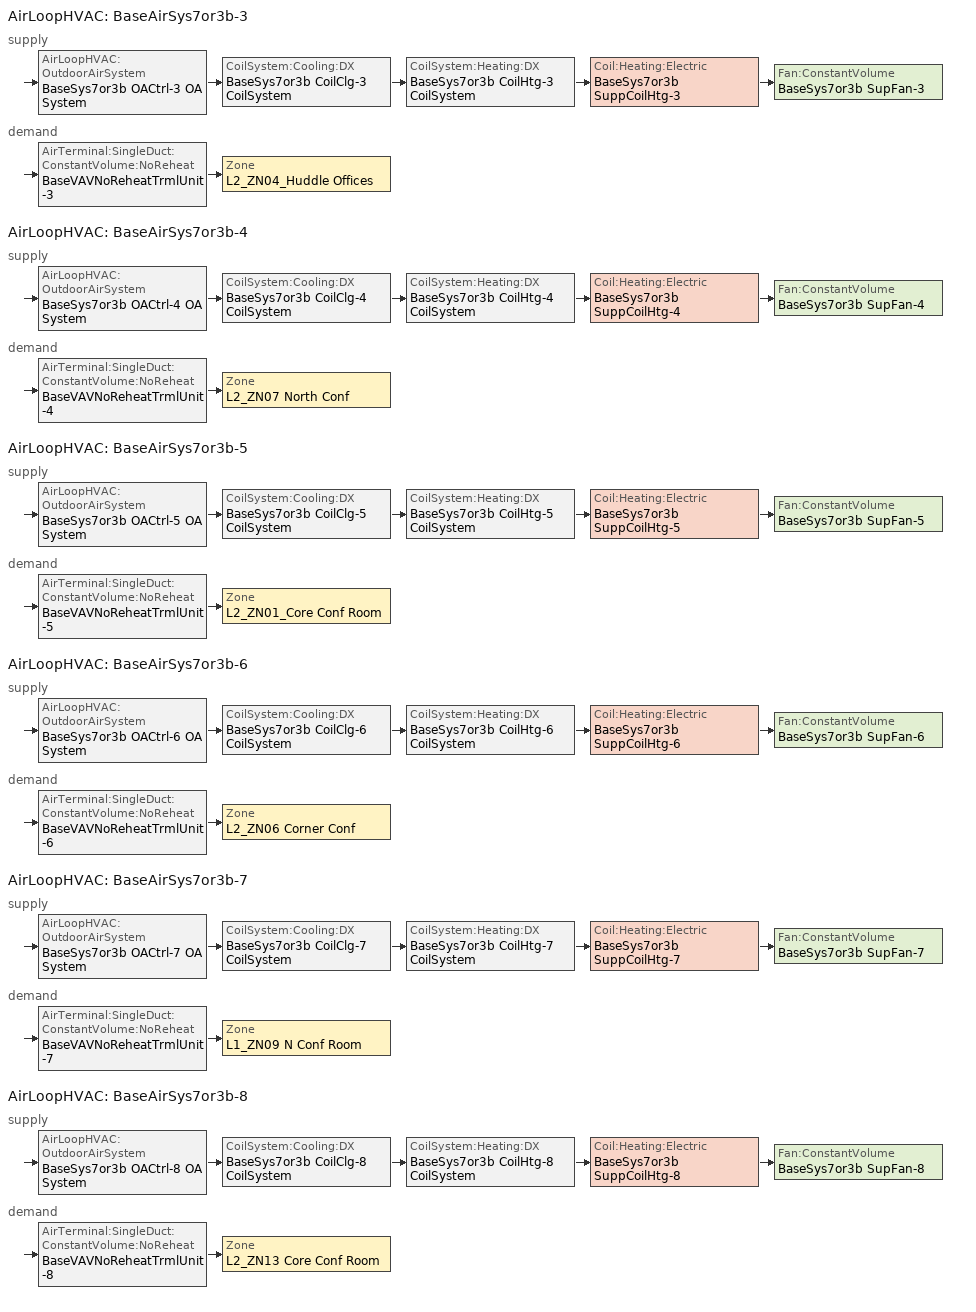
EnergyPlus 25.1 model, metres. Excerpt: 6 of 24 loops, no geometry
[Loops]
AirLoopHVAC 'BaseAirSys7or3b-3'
 supply: AirLoopHVAC:OutdoorAirSystem 'BaseSys7or3b OACtrl-3 OA System' > CoilSystem:Cooling:DX 'BaseSys7or3b CoilClg-3 CoilSystem' > CoilSystem:Heating:DX 'BaseSys7or3b CoilHtg-3 CoilSystem' > Coil:Heating:Electric 'BaseSys7or3b SuppCoilHtg-3' > Fan:ConstantVolume 'BaseSys7or3b SupFan-3'
 demand: AirTerminal:SingleDuct:ConstantVolume:NoReheat 'BaseVAVNoReheatTrmlUnit-3' > Zone 'L2_ZN04_Huddle Offices'
AirLoopHVAC 'BaseAirSys7or3b-4'
 supply: AirLoopHVAC:OutdoorAirSystem 'BaseSys7or3b OACtrl-4 OA System' > CoilSystem:Cooling:DX 'BaseSys7or3b CoilClg-4 CoilSystem' > CoilSystem:Heating:DX 'BaseSys7or3b CoilHtg-4 CoilSystem' > Coil:Heating:Electric 'BaseSys7or3b SuppCoilHtg-4' > Fan:ConstantVolume 'BaseSys7or3b SupFan-4'
 demand: AirTerminal:SingleDuct:ConstantVolume:NoReheat 'BaseVAVNoReheatTrmlUnit-4' > Zone 'L2_ZN07 North Conf'
AirLoopHVAC 'BaseAirSys7or3b-5'
 supply: AirLoopHVAC:OutdoorAirSystem 'BaseSys7or3b OACtrl-5 OA System' > CoilSystem:Cooling:DX 'BaseSys7or3b CoilClg-5 CoilSystem' > CoilSystem:Heating:DX 'BaseSys7or3b CoilHtg-5 CoilSystem' > Coil:Heating:Electric 'BaseSys7or3b SuppCoilHtg-5' > Fan:ConstantVolume 'BaseSys7or3b SupFan-5'
 demand: AirTerminal:SingleDuct:ConstantVolume:NoReheat 'BaseVAVNoReheatTrmlUnit-5' > Zone 'L2_ZN01_Core Conf Room'
AirLoopHVAC 'BaseAirSys7or3b-6'
 supply: AirLoopHVAC:OutdoorAirSystem 'BaseSys7or3b OACtrl-6 OA System' > CoilSystem:Cooling:DX 'BaseSys7or3b CoilClg-6 CoilSystem' > CoilSystem:Heating:DX 'BaseSys7or3b CoilHtg-6 CoilSystem' > Coil:Heating:Electric 'BaseSys7or3b SuppCoilHtg-6' > Fan:ConstantVolume 'BaseSys7or3b SupFan-6'
 demand: AirTerminal:SingleDuct:ConstantVolume:NoReheat 'BaseVAVNoReheatTrmlUnit-6' > Zone 'L2_ZN06 Corner Conf'
AirLoopHVAC 'BaseAirSys7or3b-7'
 supply: AirLoopHVAC:OutdoorAirSystem 'BaseSys7or3b OACtrl-7 OA System' > CoilSystem:Cooling:DX 'BaseSys7or3b CoilClg-7 CoilSystem' > CoilSystem:Heating:DX 'BaseSys7or3b CoilHtg-7 CoilSystem' > Coil:Heating:Electric 'BaseSys7or3b SuppCoilHtg-7' > Fan:ConstantVolume 'BaseSys7or3b SupFan-7'
 demand: AirTerminal:SingleDuct:ConstantVolume:NoReheat 'BaseVAVNoReheatTrmlUnit-7' > Zone 'L1_ZN09 N Conf Room'
AirLoopHVAC 'BaseAirSys7or3b-8'
 supply: AirLoopHVAC:OutdoorAirSystem 'BaseSys7or3b OACtrl-8 OA System' > CoilSystem:Cooling:DX 'BaseSys7or3b CoilClg-8 CoilSystem' > CoilSystem:Heating:DX 'BaseSys7or3b CoilHtg-8 CoilSystem' > Coil:Heating:Electric 'BaseSys7or3b SuppCoilHtg-8' > Fan:ConstantVolume 'BaseSys7or3b SupFan-8'
 demand: AirTerminal:SingleDuct:ConstantVolume:NoReheat 'BaseVAVNoReheatTrmlUnit-8' > Zone 'L2_ZN13 Core Conf Room'
[ZoneControl:Thermostat] Temperature Difference Between Cutout And Setpoint {deltaC}=0
Name | Zone or ZoneList | Control Type Schedule | Control 1
L1_ZN09 N Conf Room Thermostat | L1_ZN09 N Conf Room | L1_ZN09 N Conf Room Thermostat Schedule | L1_ZN09 N Conf Room Thermostat
L2_ZN01_Core Conf Room Thermostat | L2_ZN01_Core Conf Room | L2_ZN01_Core Conf Room Thermostat Schedule | L2_ZN01_Core Conf Room Thermostat
L2_ZN04_Huddle Offices Thermostat | L2_ZN04_Huddle Offices | L2_ZN04_Huddle Offices Thermostat Schedule | L2_ZN04_Huddle Offices Thermostat
L2_ZN06 Corner Conf Thermostat | L2_ZN06 Corner Conf | L2_ZN06 Corner Conf Thermostat Schedule | L2_ZN06 Corner Conf Thermostat
L2_ZN07 North Conf Thermostat | L2_ZN07 North Conf | L2_ZN07 North Conf Thermostat Schedule | L2_ZN07 North Conf Thermostat
L2_ZN13 Core Conf Room Thermostat | L2_ZN13 Core Conf Room | L2_ZN13 Core Conf Room Thermostat Schedule | L2_ZN13 Core Conf Room Thermostat
[ThermostatSetpoint:DualSetpoint] Heating Setpoint Temperature Schedule=SchoolHtgSetpt; Cooling Setpoint Temperature Schedule=SchoolClgSetpt
L1_ZN09 N Conf Room Thermostat; L2_ZN01_Core Conf Room Thermostat; L2_ZN04_Huddle Offices Thermostat; L2_ZN06 Corner Conf Thermostat; L2_ZN07 North Conf Thermostat; L2_ZN13 Core Conf Room Thermostat
[Fan:ZoneExhaust] Availability Schedule=SchoolHVACAvail; Fan Total Efficiency=0.55575; System Availability Manager Coupling Mode=Decoupled; Balanced Exhaust Fraction Schedule=On
Name | Pressure Rise {Pa} | Maximum Flow Rate {m3/s}
L1_ZN09 N Conf Room BaseExhFan | 486.361 | 0.284266
L2_ZN01_Core Conf Room BaseExhFan | 392.898 | 0.0610728
L2_ZN04_Huddle Offices BaseExhFan | 384.561 | 0.0355333
L2_ZN06 Corner Conf BaseExhFan | 662.367 | 0.0355333
L2_ZN07 North Conf BaseExhFan | 645.8 | 0.0568531
L2_ZN13 Core Conf Room BaseExhFan | 357.328 | 0.0255398
[Zone equipment]
L1_ZN09 N Conf Room: L1_ZN09 N Conf Room BaseExhFan, BaseVAVNoReheatTrmlUnit-7
L2_ZN01_Core Conf Room: L2_ZN01_Core Conf Room BaseExhFan, BaseVAVNoReheatTrmlUnit-5
L2_ZN04_Huddle Offices: L2_ZN04_Huddle Offices BaseExhFan, BaseVAVNoReheatTrmlUnit-3
L2_ZN06 Corner Conf: L2_ZN06 Corner Conf BaseExhFan, BaseVAVNoReheatTrmlUnit-6
L2_ZN07 North Conf: L2_ZN07 North Conf BaseExhFan, BaseVAVNoReheatTrmlUnit-4
L2_ZN13 Core Conf Room: L2_ZN13 Core Conf Room BaseExhFan, BaseVAVNoReheatTrmlUnit-8
[Sizing:Zone] Zone Cooling Design Supply Air Temperature Input Method=TemperatureDifference; Zone Cooling Design Supply Air Temperature {C}=14; Zone Cooling Design Supply Air Temperature Difference {deltaC}=11.1111; Zone Heating Design Supply Air Temperature Input Method=TemperatureDifference; Zone Heating Design Supply Air Temperature {C}=40; Zone Heating Design Supply Air Temperature Difference {deltaC}=13.8889; Zone Cooling Design Supply Air Humidity Ratio {kgWater/kgDryAir}=0.0085; Zone Heating Design Supply Air Humidity Ratio {kgWater/kgDryAir}=0.008; Zone Heating Sizing Factor=1; Zone Cooling Sizing Factor=1; Cooling Design Air Flow Method=DesignDay; Cooling Design Air Flow Rate {m3/s}=0; Cooling Minimum Air Flow per Zone Floor Area {m3/s-m2}=0; Cooling Minimum Air Flow {m3/s}=0; Cooling Minimum Air Flow Fraction=0; Heating Design Air Flow Method=DesignDay; Heating Design Air Flow Rate {m3/s}=0; Heating Maximum Air Flow per Zone Floor Area {m3/s-m2}=0; Heating Maximum Air Flow {m3/s}=0; Heating Maximum Air Flow Fraction=0; Account for Dedicated Outdoor Air System=No; Zone Load Sizing Method=Sensible Load Only No Latent Load; Zone Latent Cooling Design Supply Air Humidity Ratio Input Method=HumidityRatioDifference; Zone Cooling Design Supply Air Humidity Ratio Difference {kgWater/kgDryAir}=0.005; Zone Latent Heating Design Supply Air Humidity Ratio Input Method=HumidityRatioDifference; Zone Humidification Design Supply Air Humidity Ratio Difference {kgWater/kgDryAir}=0.005; Type of Space Sum to Use=Coincident
Name | Design Specification Outdoor Air Object
L1_ZN09 N Conf Room | L1_ZN09 N Conf Room Design Specification Outdoor Air
L2_ZN01_Core Conf Room | L2_ZN01_Core Conf Room Design Specification Outdoor Air
L2_ZN04_Huddle Offices | L2_ZN04_Huddle Offices Design Specification Outdoor Air
L2_ZN06 Corner Conf | L2_ZN06 Corner Conf Design Specification Outdoor Air
L2_ZN07 North Conf | L2_ZN07 North Conf Design Specification Outdoor Air
L2_ZN13 Core Conf Room | L2_ZN13 Core Conf Room Design Specification Outdoor Air
[DesignSpecification:OutdoorAir] Outdoor Air Method=Maximum; Outdoor Air Flow per Zone {m3/s}=0; Outdoor Air Flow Air Changes per Hour {1/hr}=0
Name | Outdoor Air Flow per Person {m3/s-person} | Outdoor Air Flow per Zone Floor Area {m3/s-m2}
L1_ZN09 N Conf Room Design Specification Outdoor Air | 0 | 0.00100462
L2_ZN01_Core Conf Room Design Specification Outdoor Air; L2_ZN07 North Conf Design Specification Outdoor Air | 0.00707921 | 0.000762
L2_ZN04_Huddle Offices Design Specification Outdoor Air | 0 | 0.003579
L2_ZN06 Corner Conf Design Specification Outdoor Air | 0 | 0.00351658
L2_ZN13 Core Conf Room Design Specification Outdoor Air | 0 | 0.00087279
[AirTerminal:SingleDuct:ConstantVolume:NoReheat] Availability Schedule=Always On Discrete
Name | Maximum Air Flow Rate {m3/s}
BaseVAVNoReheatTrmlUnit-7 | 1.00057
BaseVAVNoReheatTrmlUnit-5 | 0.583846
BaseVAVNoReheatTrmlUnit-3 | 0.240325
BaseVAVNoReheatTrmlUnit-6 | 0.417876
BaseVAVNoReheatTrmlUnit-4 | 0.781639
BaseVAVNoReheatTrmlUnit-8 | 0.427479
[AirLoopHVAC] Design Return Air Flow Fraction of Supply Air Flow=1
Name | Design Supply Air Flow Rate {m3/s}
BaseAirSys7or3b-3 | 0.240325
BaseAirSys7or3b-4 | 0.781639
BaseAirSys7or3b-5 | 0.583846
BaseAirSys7or3b-6 | 0.417876
BaseAirSys7or3b-7 | 1.00057
BaseAirSys7or3b-8 | 0.427479
[Sizing:System] Type of Load to Size On=Sensible; Design Outdoor Air Flow Rate {m3/s}=Autosize; Central Heating Maximum System Air Flow Ratio=1; Preheat Design Temperature {C}=5.68434e-14; Preheat Design Humidity Ratio {kgWater/kgDryAir}=0; Precool Design Temperature {C}=5.68434e-14; Precool Design Humidity Ratio {kgWater/kgDryAir}=0; Central Cooling Design Supply Air Temperature {C}=12.7778; Central Heating Design Supply Air Temperature {C}=35; Type of Zone Sum to Use=NonCoincident; 100% Outdoor Air in Cooling=No; 100% Outdoor Air in Heating=No; Central Cooling Design Supply Air Humidity Ratio {kgWater/kgDryAir}=0.0085; Central Heating Design Supply Air Humidity Ratio {kgWater/kgDryAir}=0.008; Cooling Supply Air Flow Rate Method=DesignDay; Cooling Supply Air Flow Rate {m3/s}=0; Cooling Supply Air Flow Rate Per Floor Area {m3/s-m2}=0.00996765; Cooling Fraction of Autosized Cooling Supply Air Flow Rate=1; Cooling Supply Air Flow Rate Per Unit Cooling Capacity {m3/s-W}=3.94755e-05; Heating Supply Air Flow Rate Method=DesignDay; Heating Supply Air Flow Rate {m3/s}=0; Heating Supply Air Flow Rate Per Floor Area {m3/s-m2}=0.00996765; Heating Fraction of Autosized Heating Supply Air Flow Rate=1; Heating Fraction of Autosized Cooling Supply Air Flow Rate=1; Heating Supply Air Flow Rate Per Unit Heating Capacity {m3/s-W}=3.15882e-05; System Outdoor Air Method=ZoneSum; Zone Maximum Outdoor Air Fraction=1; Cooling Design Capacity Method=CoolingDesignCapacity; Cooling Design Capacity {W}=Autosize; Cooling Design Capacity Per Floor Area {W/m2}=234.7; Fraction of Autosized Cooling Design Capacity=1; Heating Design Capacity Method=HeatingDesignCapacity; Heating Design Capacity {W}=Autosize; Heating Design Capacity Per Floor Area {W/m2}=157; Fraction of Autosized Heating Design Capacity=1; Central Cooling Capacity Control Method=OnOff; Occupant Diversity=Autosize
BaseAirSys7or3b-3; BaseAirSys7or3b-4; BaseAirSys7or3b-5; BaseAirSys7or3b-6; BaseAirSys7or3b-7; BaseAirSys7or3b-8
[AvailabilityManager:NightCycle] Applicability Schedule=Always On Discrete; Fan Schedule=SchoolHVACAvail; Control Type=CycleOnControlZone; Thermostat Tolerance {deltaC}=1.11111; Cycling Run Time Control Type=ThermostatWithMinimumRunTime; Cycling Run Time {s}=900
Name | Control Zone or Zone List
Availability Manager Night Cycle 5 | L2_ZN04_Huddle Offices
Availability Manager Night Cycle 6 | L2_ZN07 North Conf
Availability Manager Night Cycle 7 | L2_ZN01_Core Conf Room
Availability Manager Night Cycle 8 | L2_ZN06 Corner Conf
Availability Manager Night Cycle 9 | L1_ZN09 N Conf Room
Availability Manager Night Cycle 10 | L2_ZN13 Core Conf Room
[Controller:OutdoorAir] Minimum Outdoor Air Flow Rate {m3/s}=0; Maximum Outdoor Air Flow Rate {m3/s}=Autosize; Economizer Control Action Type=ModulateFlow; Lockout Type=NoLockout; Minimum Limit Type=FixedMinimum; High Humidity Control=No; High Humidity Outdoor Air Flow Ratio=1; Control High Indoor Humidity Based on Outdoor Humidity Ratio=Yes; Heat Recovery Bypass Control Type=BypassWhenWithinEconomizerLimits; Economizer Operation Staging=InterlockedWithMechanicalCooling
Name | Economizer Control Type | Economizer Maximum Limit Enthalpy {J/kg} | Minimum Outdoor Air Schedule | Mechanical Ventilation Controller | Economizer Maximum Limit Dry-Bulb Temperature {C} | Maximum Fraction of Outdoor Air Schedule
BaseSys7or3b OACtrl-3 | NoEconomizer | 64000 | BaseSys7or3b OACtrl-3 Schedule | BaseSys7or3b OACtrl-3 Mech Vent Controller
BaseSys7or3b OACtrl-4 | FixedDryBulb | 116300 | BaseSys7or3b OACtrl-4 Schedule | BaseSys7or3b OACtrl-4 Mech Vent Controller | 21.6667 | BaseSys7or3b OACtrl-4 Max OA Schedule
BaseSys7or3b OACtrl-5 | FixedDryBulb | 116300 | BaseSys7or3b OACtrl-5 Schedule | BaseSys7or3b OACtrl-5 Mech Vent Controller | 21.6667 | BaseSys7or3b OACtrl-5 Max OA Schedule
BaseSys7or3b OACtrl-6 | NoEconomizer | 64000 | BaseSys7or3b OACtrl-6 Schedule | BaseSys7or3b OACtrl-6 Mech Vent Controller
BaseSys7or3b OACtrl-7 | FixedDryBulb | 116300 | BaseSys7or3b OACtrl-7 Schedule | BaseSys7or3b OACtrl-7 Mech Vent Controller | 21.6667 | BaseSys7or3b OACtrl-7 Max OA Schedule
BaseSys7or3b OACtrl-8 | NoEconomizer | 64000 | BaseSys7or3b OACtrl-8 Schedule | BaseSys7or3b OACtrl-8 Mech Vent Controller
[Controller:MechanicalVentilation] System Outdoor Air Method=ZoneSum
Name | Availability Schedule | Demand Controlled Ventilation | Zone or ZoneList Name 1 | Design Specification Outdoor Air Object Name 1
BaseSys7or3b OACtrl-3 Mech Vent Controller | BaseSys7or3b OACtrl-3 Schedule | No | L2_ZN04_Huddle Offices | L2_ZN04_Huddle Offices Design Specification Outdoor Air
BaseSys7or3b OACtrl-4 Mech Vent Controller | BaseSys7or3b OACtrl-4 Schedule | Yes | L2_ZN07 North Conf | L2_ZN07 North Conf Design Specification Outdoor Air
BaseSys7or3b OACtrl-5 Mech Vent Controller | BaseSys7or3b OACtrl-5 Schedule | Yes | L2_ZN01_Core Conf Room | L2_ZN01_Core Conf Room Design Specification Outdoor Air
BaseSys7or3b OACtrl-6 Mech Vent Controller | BaseSys7or3b OACtrl-6 Schedule | No | L2_ZN06 Corner Conf | L2_ZN06 Corner Conf Design Specification Outdoor Air
BaseSys7or3b OACtrl-7 Mech Vent Controller | BaseSys7or3b OACtrl-7 Schedule | No | L1_ZN09 N Conf Room | L1_ZN09 N Conf Room Design Specification Outdoor Air
BaseSys7or3b OACtrl-8 Mech Vent Controller | BaseSys7or3b OACtrl-8 Schedule | No | L2_ZN13 Core Conf Room | L2_ZN13 Core Conf Room Design Specification Outdoor Air
[SetpointManager:MixedAir] Control Variable=Temperature
Name | Setpoint Node or NodeList
BaseSys7or3b OACtrl-3 OA System Mixed Air Node OS Default SPM | BaseSys7or3b OACtrl-3 OA System Mixed Air Node
BaseSys7or3b CoilClg-3 Outlet Node OS Default SPM | BaseSys7or3b CoilClg-3 Outlet Node
BaseSys7or3b CoilHtg-3 Outlet Node OS Default SPM | BaseSys7or3b CoilHtg-3 Outlet Node
BaseSys7or3b SuppCoilHtg-3 Outlet Node OS Default SPM | BaseSys7or3b SuppCoilHtg-3 Outlet Node
BaseSys7or3b OACtrl-4 OA System Mixed Air Node OS Default SPM | BaseSys7or3b OACtrl-4 OA System Mixed Air Node
BaseSys7or3b CoilClg-4 Outlet Node OS Default SPM | BaseSys7or3b CoilClg-4 Outlet Node
BaseSys7or3b CoilHtg-4 Outlet Node OS Default SPM | BaseSys7or3b CoilHtg-4 Outlet Node
BaseSys7or3b SuppCoilHtg-4 Outlet Node OS Default SPM | BaseSys7or3b SuppCoilHtg-4 Outlet Node
BaseSys7or3b OACtrl-5 OA System Mixed Air Node OS Default SPM | BaseSys7or3b OACtrl-5 OA System Mixed Air Node
BaseSys7or3b CoilClg-5 Outlet Node OS Default SPM | BaseSys7or3b CoilClg-5 Outlet Node
BaseSys7or3b CoilHtg-5 Outlet Node OS Default SPM | BaseSys7or3b CoilHtg-5 Outlet Node
BaseSys7or3b SuppCoilHtg-5 Outlet Node OS Default SPM | BaseSys7or3b SuppCoilHtg-5 Outlet Node
BaseSys7or3b OACtrl-6 OA System Mixed Air Node OS Default SPM | BaseSys7or3b OACtrl-6 OA System Mixed Air Node
BaseSys7or3b CoilClg-6 Outlet Node OS Default SPM | BaseSys7or3b CoilClg-6 Outlet Node
BaseSys7or3b CoilHtg-6 Outlet Node OS Default SPM | BaseSys7or3b CoilHtg-6 Outlet Node
BaseSys7or3b SuppCoilHtg-6 Outlet Node OS Default SPM | BaseSys7or3b SuppCoilHtg-6 Outlet Node
BaseSys7or3b OACtrl-7 OA System Mixed Air Node OS Default SPM | BaseSys7or3b OACtrl-7 OA System Mixed Air Node
BaseSys7or3b CoilClg-7 Outlet Node OS Default SPM | BaseSys7or3b CoilClg-7 Outlet Node
BaseSys7or3b CoilHtg-7 Outlet Node OS Default SPM | BaseSys7or3b CoilHtg-7 Outlet Node
BaseSys7or3b SuppCoilHtg-7 Outlet Node OS Default SPM | BaseSys7or3b SuppCoilHtg-7 Outlet Node
BaseSys7or3b OACtrl-8 OA System Mixed Air Node OS Default SPM | BaseSys7or3b OACtrl-8 OA System Mixed Air Node
BaseSys7or3b CoilClg-8 Outlet Node OS Default SPM | BaseSys7or3b CoilClg-8 Outlet Node
BaseSys7or3b CoilHtg-8 Outlet Node OS Default SPM | BaseSys7or3b CoilHtg-8 Outlet Node
BaseSys7or3b SuppCoilHtg-8 Outlet Node OS Default SPM | BaseSys7or3b SuppCoilHtg-8 Outlet Node
[CoilSystem:Cooling:DX] Availability Schedule=Always On Discrete
Name | Cooling Coil
BaseSys7or3b CoilClg-3 CoilSystem | BaseSys7or3b CoilClg-3
BaseSys7or3b CoilClg-4 CoilSystem | BaseSys7or3b CoilClg-4
BaseSys7or3b CoilClg-5 CoilSystem | BaseSys7or3b CoilClg-5
BaseSys7or3b CoilClg-6 CoilSystem | BaseSys7or3b CoilClg-6
BaseSys7or3b CoilClg-7 CoilSystem | BaseSys7or3b CoilClg-7
BaseSys7or3b CoilClg-8 CoilSystem | BaseSys7or3b CoilClg-8
[Coil:Cooling:DX:SingleSpeed] Availability Schedule=Always On Discrete; Gross Rated Sensible Heat Ratio=Autosize; Gross Rated Cooling COP {W/W}=4.07563; Rated Evaporator Fan Power Per Volume Flow Rate 2017 {W/(m3/s)}=773.3; Rated Evaporator Fan Power Per Volume Flow Rate 2023 {W/(m3/s)}=934.4; Total Cooling Capacity Function of Temperature Curve=CoilClgDXQRatio_fTwbToadbSI; Total Cooling Capacity Function of Flow Fraction Curve=CoilClgDXSnglQRatio_fCFMRatio; Energy Input Ratio Function of Flow Fraction Curve=CoilClgDXSnglEIRRatio_fCFMRatio; Part Load Fraction Correlation Curve=CoilClgDXSEEREIRRatio_fQFrac; Minimum Outdoor Dry-Bulb Temperature for Compressor Operation {C}=-25; Nominal Time for Condensate Removal to Begin {s}=0; Ratio of Initial Moisture Evaporation Rate and Steady State Latent Capacity=0; Maximum Cycling Rate {cycles/hr}=0; Latent Capacity Time Constant {s}=0; Condenser Type=AirCooled; Evaporative Condenser Effectiveness=0.9; Evaporative Condenser Air Flow Rate {m3/s}=Autosize; Evaporative Condenser Pump Rated Power Consumption {W}=Autosize; Crankcase Heater Capacity {W}=0; Maximum Outdoor Dry-Bulb Temperature for Crankcase Heater Operation {C}=10; Basin Heater Capacity {W/K}=0; Basin Heater Setpoint Temperature {C}=2
Name | Gross Rated Total Cooling Capacity {W} | Rated Air Flow Rate {m3/s} | Energy Input Ratio Function of Temperature Curve
BaseSys7or3b CoilClg-3 | 4860.03 | 0.240325 | CoilClgDXSEEREIR_fTwbToadbSI-3
BaseSys7or3b CoilClg-4 | 14716.8 | 0.781639 | CoilClgDXSEEREIR_fTwbToadbSI-4
BaseSys7or3b CoilClg-5 | 12552.5 | 0.583846 | CoilClgDXSEEREIR_fTwbToadbSI-5
BaseSys7or3b CoilClg-6 | 8105.94 | 0.417876 | CoilClgDXSEEREIR_fTwbToadbSI-6
BaseSys7or3b CoilClg-7 | 18087.1 | 1.00057 | CoilClgDXSEEREIR_fTwbToadbSI-7
BaseSys7or3b CoilClg-8 | 8078.21 | 0.427479 | CoilClgDXSEEREIR_fTwbToadbSI-8
[Fan:ConstantVolume] Availability Schedule=SchoolHVACAvail; Motor In Airstream Fraction=1
Name | Fan Total Efficiency | Pressure Rise {Pa} | Maximum Flow Rate {m3/s} | Motor Efficiency
BaseSys7or3b SupFan-3 | 0.55575 | 817.318 | 0.240325 | 0.855
BaseSys7or3b SupFan-4 | 0.56225 | 836.879 | 0.781639 | 0.865
BaseSys7or3b SupFan-5 | 0.56225 | 842.822 | 0.583846 | 0.865
BaseSys7or3b SupFan-6 | 0.55575 | 817.856 | 0.417876 | 0.855
BaseSys7or3b SupFan-7 | 0.56225 | 744.609 | 1.00057 | 0.865
BaseSys7or3b SupFan-8 | 0.55575 | 852.831 | 0.427479 | 0.855
[SetpointManager:SingleZone:Reheat] Control Variable=Temperature; Minimum Supply Air Temperature {C}=-99; Maximum Supply Air Temperature {C}=99
Name | Control Zone | Setpoint Node or NodeList
Setpoint Manager Single Zone Reheat 3 | L2_ZN04_Huddle Offices | BaseSys7or3b SupFan-3 Outlet Node
Setpoint Manager Single Zone Reheat 4 | L2_ZN07 North Conf | BaseSys7or3b SupFan-4 Outlet Node
Setpoint Manager Single Zone Reheat 5 | L2_ZN01_Core Conf Room | BaseSys7or3b SupFan-5 Outlet Node
Setpoint Manager Single Zone Reheat 6 | L2_ZN06 Corner Conf | BaseSys7or3b SupFan-6 Outlet Node
Setpoint Manager Single Zone Reheat 7 | L1_ZN09 N Conf Room | BaseSys7or3b SupFan-7 Outlet Node
Setpoint Manager Single Zone Reheat 8 | L2_ZN13 Core Conf Room | BaseSys7or3b SupFan-8 Outlet Node
[CoilSystem:Heating:DX] Availability Schedule=Always On Discrete
Name | Heating Coil
BaseSys7or3b CoilHtg-3 CoilSystem | BaseSys7or3b CoilHtg-3
BaseSys7or3b CoilHtg-4 CoilSystem | BaseSys7or3b CoilHtg-4
BaseSys7or3b CoilHtg-5 CoilSystem | BaseSys7or3b CoilHtg-5
BaseSys7or3b CoilHtg-6 CoilSystem | BaseSys7or3b CoilHtg-6
BaseSys7or3b CoilHtg-7 CoilSystem | BaseSys7or3b CoilHtg-7
BaseSys7or3b CoilHtg-8 CoilSystem | BaseSys7or3b CoilHtg-8
[Coil:Heating:DX:SingleSpeed] Availability Schedule=Always On Discrete; Gross Rated Heating COP {W/W}=3.52162; Rated Supply Fan Power Per Volume Flow Rate 2017 {W/(m3/s)}=773.3; Rated Supply Fan Power Per Volume Flow Rate 2023 {W/(m3/s)}=934.4; Heating Capacity Function of Temperature Curve=CoilHtgHPQRatio_fToadbSI; Heating Capacity Function of Flow Fraction Curve=CoilHtgHPQRatio_fCFMRatio; Energy Input Ratio Function of Temperature Curve=CoilHtgHPEIRRatio_fToadbSI; Energy Input Ratio Function of Flow Fraction Curve=CoilHtgHPEIRRatio_fCFMRatio; Part Load Fraction Correlation Curve=CoilHtgHPEIRRatio_fQFrac; Minimum Outdoor Dry-Bulb Temperature for Compressor Operation {C}=-8.33333; Maximum Outdoor Dry-Bulb Temperature for Defrost Operation {C}=4.44444; Maximum Outdoor Dry-Bulb Temperature for Crankcase Heater Operation {C}=10; Defrost Strategy=ReverseCycle; Defrost Control=Timed; Defrost Time Period Fraction=0.058333; Resistive Defrost Heater Capacity {W}=2000
Name | Gross Rated Heating Capacity {W} | Rated Air Flow Rate {m3/s} | Defrost Energy Input Ratio Function of Temperature Curve | Crankcase Heater Capacity {W}
BaseSys7or3b CoilHtg-3 | 4860.03 | 0.240325 | BaseSys7or3b CoilHtg-3 Defrost Curve | 13.2451
BaseSys7or3b CoilHtg-4 | 14716.8 | 0.781639 | BaseSys7or3b CoilHtg-4 Defrost Curve | 40.1077
BaseSys7or3b CoilHtg-5 | 12552.5 | 0.583846 | BaseSys7or3b CoilHtg-5 Defrost Curve | 34.2093
BaseSys7or3b CoilHtg-6 | 8105.94 | 0.417876 | BaseSys7or3b CoilHtg-6 Defrost Curve | 22.0911
BaseSys7or3b CoilHtg-7 | 18087.1 | 1.00057 | BaseSys7or3b CoilHtg-7 Defrost Curve | 49.2928
BaseSys7or3b CoilHtg-8 | 8078.21 | 0.427479 | BaseSys7or3b CoilHtg-8 Defrost Curve | 22.0156
[Coil:Heating:Electric] Efficiency=1
Name | Availability Schedule | Nominal Capacity {W}
BaseSys7or3b SuppCoilHtg-3 | BaseSys7or3b SuppCoilHtg-3 AvailSch | 4523.08
BaseSys7or3b SuppCoilHtg-4 | BaseSys7or3b SuppCoilHtg-4 AvailSch | 11436.7
BaseSys7or3b SuppCoilHtg-5 | BaseSys7or3b SuppCoilHtg-5 AvailSch | 9881.74
BaseSys7or3b SuppCoilHtg-6 | BaseSys7or3b SuppCoilHtg-6 AvailSch | 6473.88
BaseSys7or3b SuppCoilHtg-7 | BaseSys7or3b SuppCoilHtg-7 AvailSch | 12474.2
BaseSys7or3b SuppCoilHtg-8 | BaseSys7or3b SuppCoilHtg-8 AvailSch | 5847.41
[Schedule:Year]
SchoolHtgSetpt: SchoolHtgSetptWk, 1, 1, 12, 31
SchoolClgSetpt: SchoolClgSetptWk, 1, 1, 12, 31
SchoolHVACAvail: SchoolHVACAvailWk, 1, 1, 12, 31
On: OnWk, 1, 1, 12, 31
BaseSys7or3b OACtrl-3 Schedule: BaseSys7or3b OACtrl-3 Schedule Week 1, 1, 1, 12, 31
BaseSys7or3b OACtrl-4 Schedule: BaseSys7or3b OACtrl-4 Schedule Week 1, 1, 1, 12, 31
BaseSys7or3b OACtrl-5 Schedule: BaseSys7or3b OACtrl-5 Schedule Week 1, 1, 1, 12, 31
BaseSys7or3b OACtrl-6 Schedule: BaseSys7or3b OACtrl-6 Schedule Week 1, 1, 1, 12, 31
BaseSys7or3b OACtrl-7 Schedule: BaseSys7or3b OACtrl-7 Schedule Week 1, 1, 1, 12, 31
BaseSys7or3b OACtrl-8 Schedule: BaseSys7or3b OACtrl-8 Schedule Week 1, 1, 1, 12, 31
BaseSys7or3b OACtrl-4 Max OA Schedule: BaseSys7or3b OACtrl-4 Max OA Schedule Week Rule - Jan1-Dec31, 1, 1, 12, 31
BaseSys7or3b OACtrl-5 Max OA Schedule: BaseSys7or3b OACtrl-5 Max OA Schedule Week Rule - Jan1-Dec31, 1, 1, 12, 31
BaseSys7or3b OACtrl-7 Max OA Schedule: BaseSys7or3b OACtrl-7 Max OA Schedule Week Rule - Jan1-Dec31, 1, 1, 12, 31
[Schedule:Week:Daily]
SchoolHtgSetptWk: SchoolHtgSetptSun, SchoolHtgSetptWD, SchoolHtgSetptWD, SchoolHtgSetptWD, SchoolHtgSetptWD, SchoolHtgSetptWD, SchoolHtgSetptSat, SchoolHtgSetptSun, SchoolHtgSetptWD, SchoolHtgSetptWD, SchoolHtgSetptSun, SchoolHtgSetptSun
SchoolClgSetptWk: SchoolClgSetptSun, SchoolClgSetptWD, SchoolClgSetptWD, SchoolClgSetptWD, SchoolClgSetptWD, SchoolClgSetptWD, SchoolClgSetptSat, SchoolClgSetptSun, SchoolClgSetptWD, SchoolClgSetptWD, SchoolClgSetptSun, SchoolClgSetptSun
SchoolHVACAvailWk: SchoolHVACAvailSun, SchoolHVACAvailWD, SchoolHVACAvailWD, SchoolHVACAvailWD, SchoolHVACAvailWD, SchoolHVACAvailWD, SchoolHVACAvailSat, SchoolHVACAvailSun, AllOnHVACAvailDay, AllOnHVACAvailDay, SchoolHVACAvailSun, SchoolHVACAvailSun
OnWk: OnDay, OnDay, OnDay, OnDay, OnDay, OnDay, OnDay, OnDay, OnDay, OnDay, OnDay, OnDay
BaseSys7or3b OACtrl-3 Schedule Week 1: BaseSys7or3b OACtrl-3 Schedule Week 1 Sunday, BaseSys7or3b OACtrl-3 Schedule Week 1 Monday, BaseSys7or3b OACtrl-3 Schedule Week 1 Tuesday, BaseSys7or3b OACtrl-3 Schedule Week 1 Wednesday, BaseSys7or3b OACtrl-3 Schedule Week 1 Thursday, BaseSys7or3b OACtrl-3 Schedule Week 1 Friday, BaseSys7or3b OACtrl-3 Schedule Week 1 Saturday, BaseSys7or3b OACtrl-3 Schedule Week 1 Holiday, BaseSys7or3b OACtrl-3 Schedule Week 1 Summer, BaseSys7or3b OACtrl-3 Schedule Week 1 Winter, BaseSys7or3b OACtrl-3 Schedule Week 1 Custom 1, BaseSys7or3b OACtrl-3 Schedule Week 1 Custom 2
BaseSys7or3b OACtrl-4 Schedule Week 1: BaseSys7or3b OACtrl-4 Schedule Week 1 Sunday, BaseSys7or3b OACtrl-4 Schedule Week 1 Monday, BaseSys7or3b OACtrl-4 Schedule Week 1 Tuesday, BaseSys7or3b OACtrl-4 Schedule Week 1 Wednesday, BaseSys7or3b OACtrl-4 Schedule Week 1 Thursday, BaseSys7or3b OACtrl-4 Schedule Week 1 Friday, BaseSys7or3b OACtrl-4 Schedule Week 1 Saturday, BaseSys7or3b OACtrl-4 Schedule Week 1 Holiday, BaseSys7or3b OACtrl-4 Schedule Week 1 Summer, BaseSys7or3b OACtrl-4 Schedule Week 1 Winter, BaseSys7or3b OACtrl-4 Schedule Week 1 Custom 1, BaseSys7or3b OACtrl-4 Schedule Week 1 Custom 2
BaseSys7or3b OACtrl-5 Schedule Week 1: BaseSys7or3b OACtrl-5 Schedule Week 1 Sunday, BaseSys7or3b OACtrl-5 Schedule Week 1 Monday, BaseSys7or3b OACtrl-5 Schedule Week 1 Tuesday, BaseSys7or3b OACtrl-5 Schedule Week 1 Wednesday, BaseSys7or3b OACtrl-5 Schedule Week 1 Thursday, BaseSys7or3b OACtrl-5 Schedule Week 1 Friday, BaseSys7or3b OACtrl-5 Schedule Week 1 Saturday, BaseSys7or3b OACtrl-5 Schedule Week 1 Holiday, BaseSys7or3b OACtrl-5 Schedule Week 1 Summer, BaseSys7or3b OACtrl-5 Schedule Week 1 Winter, BaseSys7or3b OACtrl-5 Schedule Week 1 Custom 1, BaseSys7or3b OACtrl-5 Schedule Week 1 Custom 2
BaseSys7or3b OACtrl-6 Schedule Week 1: BaseSys7or3b OACtrl-6 Schedule Week 1 Sunday, BaseSys7or3b OACtrl-6 Schedule Week 1 Monday, BaseSys7or3b OACtrl-6 Schedule Week 1 Tuesday, BaseSys7or3b OACtrl-6 Schedule Week 1 Wednesday, BaseSys7or3b OACtrl-6 Schedule Week 1 Thursday, BaseSys7or3b OACtrl-6 Schedule Week 1 Friday, BaseSys7or3b OACtrl-6 Schedule Week 1 Saturday, BaseSys7or3b OACtrl-6 Schedule Week 1 Holiday, BaseSys7or3b OACtrl-6 Schedule Week 1 Summer, BaseSys7or3b OACtrl-6 Schedule Week 1 Winter, BaseSys7or3b OACtrl-6 Schedule Week 1 Custom 1, BaseSys7or3b OACtrl-6 Schedule Week 1 Custom 2
BaseSys7or3b OACtrl-7 Schedule Week 1: BaseSys7or3b OACtrl-7 Schedule Week 1 Sunday, BaseSys7or3b OACtrl-7 Schedule Week 1 Monday, BaseSys7or3b OACtrl-7 Schedule Week 1 Tuesday, BaseSys7or3b OACtrl-7 Schedule Week 1 Wednesday, BaseSys7or3b OACtrl-7 Schedule Week 1 Thursday, BaseSys7or3b OACtrl-7 Schedule Week 1 Friday, BaseSys7or3b OACtrl-7 Schedule Week 1 Saturday, BaseSys7or3b OACtrl-7 Schedule Week 1 Holiday, BaseSys7or3b OACtrl-7 Schedule Week 1 Summer, BaseSys7or3b OACtrl-7 Schedule Week 1 Winter, BaseSys7or3b OACtrl-7 Schedule Week 1 Custom 1, BaseSys7or3b OACtrl-7 Schedule Week 1 Custom 2
BaseSys7or3b OACtrl-8 Schedule Week 1: BaseSys7or3b OACtrl-8 Schedule Week 1 Sunday, BaseSys7or3b OACtrl-8 Schedule Week 1 Monday, BaseSys7or3b OACtrl-8 Schedule Week 1 Tuesday, BaseSys7or3b OACtrl-8 Schedule Week 1 Wednesday, BaseSys7or3b OACtrl-8 Schedule Week 1 Thursday, BaseSys7or3b OACtrl-8 Schedule Week 1 Friday, BaseSys7or3b OACtrl-8 Schedule Week 1 Saturday, BaseSys7or3b OACtrl-8 Schedule Week 1 Holiday, BaseSys7or3b OACtrl-8 Schedule Week 1 Summer, BaseSys7or3b OACtrl-8 Schedule Week 1 Winter, BaseSys7or3b OACtrl-8 Schedule Week 1 Custom 1, BaseSys7or3b OACtrl-8 Schedule Week 1 Custom 2
BaseSys7or3b OACtrl-4 Max OA Schedule Week Rule - Jan1-Dec31: BaseSys7or3b OACtrl-4 Max OA Schedule Day Schedule, BaseSys7or3b OACtrl-4 Max OA Schedule Day Schedule, BaseSys7or3b OACtrl-4 Max OA Schedule Day Schedule, BaseSys7or3b OACtrl-4 Max OA Schedule Day Schedule, BaseSys7or3b OACtrl-4 Max OA Schedule Day Schedule, BaseSys7or3b OACtrl-4 Max OA Schedule Day Schedule, BaseSys7or3b OACtrl-4 Max OA Schedule Day Schedule, BaseSys7or3b OACtrl-4 Max OA Schedule Day Schedule, BaseSys7or3b OACtrl-4 Max OA Schedule Day Schedule, BaseSys7or3b OACtrl-4 Max OA Schedule Day Schedule, BaseSys7or3b OACtrl-4 Max OA Schedule Day Schedule, BaseSys7or3b OACtrl-4 Max OA Schedule Day Schedule
BaseSys7or3b OACtrl-5 Max OA Schedule Week Rule - Jan1-Dec31: BaseSys7or3b OACtrl-5 Max OA Schedule Day Schedule, BaseSys7or3b OACtrl-5 Max OA Schedule Day Schedule, BaseSys7or3b OACtrl-5 Max OA Schedule Day Schedule, BaseSys7or3b OACtrl-5 Max OA Schedule Day Schedule, BaseSys7or3b OACtrl-5 Max OA Schedule Day Schedule, BaseSys7or3b OACtrl-5 Max OA Schedule Day Schedule, BaseSys7or3b OACtrl-5 Max OA Schedule Day Schedule, BaseSys7or3b OACtrl-5 Max OA Schedule Day Schedule, BaseSys7or3b OACtrl-5 Max OA Schedule Day Schedule, BaseSys7or3b OACtrl-5 Max OA Schedule Day Schedule, BaseSys7or3b OACtrl-5 Max OA Schedule Day Schedule, BaseSys7or3b OACtrl-5 Max OA Schedule Day Schedule
BaseSys7or3b OACtrl-7 Max OA Schedule Week Rule - Jan1-Dec31: BaseSys7or3b OACtrl-7 Max OA Schedule Day Schedule, BaseSys7or3b OACtrl-7 Max OA Schedule Day Schedule, BaseSys7or3b OACtrl-7 Max OA Schedule Day Schedule, BaseSys7or3b OACtrl-7 Max OA Schedule Day Schedule, BaseSys7or3b OACtrl-7 Max OA Schedule Day Schedule, BaseSys7or3b OACtrl-7 Max OA Schedule Day Schedule, BaseSys7or3b OACtrl-7 Max OA Schedule Day Schedule, BaseSys7or3b OACtrl-7 Max OA Schedule Day Schedule, BaseSys7or3b OACtrl-7 Max OA Schedule Day Schedule, BaseSys7or3b OACtrl-7 Max OA Schedule Day Schedule, BaseSys7or3b OACtrl-7 Max OA Schedule Day Schedule, BaseSys7or3b OACtrl-7 Max OA Schedule Day Schedule
[Schedule:Day:Interval]
OnDay; AllOnHVACAvailDay; BaseSys7or3b OACtrl-3 Schedule Week 1 Summer; BaseSys7or3b OACtrl-3 Schedule Week 1 Winter; BaseSys7or3b OACtrl-4 Schedule Week 1 Summer; BaseSys7or3b OACtrl-4 Schedule Week 1 Winter; BaseSys7or3b OACtrl-5 Schedule Week 1 Summer; BaseSys7or3b OACtrl-5 Schedule Week 1 Winter; BaseSys7or3b OACtrl-6 Schedule Week 1 Summer; BaseSys7or3b OACtrl-6 Schedule Week 1 Winter; BaseSys7or3b OACtrl-7 Schedule Week 1 Summer; BaseSys7or3b OACtrl-7 Schedule Week 1 Winter; BaseSys7or3b OACtrl-8 Schedule Week 1 Summer; BaseSys7or3b OACtrl-8 Schedule Week 1 Winter: No, 01:00, 1, 02:00, 1, 03:00, 1, 04:00, 1, 05:00, 1, 06:00, 1, 07:00, 1, 08:00, 1, 09:00, 1, 10:00, 1, 11:00, 1, 12:00, 1, 13:00, 1, 14:00, 1, 15:00, 1, 16:00, 1, 17:00, 1, 18:00, 1, 19:00, 1, 20:00, 1, 21:00, 1, 22:00, 1, 23:00, 1, 24:00, 1
SchoolHtgSetptSun: No, 01:00, 15.5556, 02:00, 15.5556, 03:00, 15.5556, 04:00, 15.5556, 05:00, 15.5556, 06:00, 15.5556, 07:00, 15.5556, 08:00, 15.5556, 09:00, 15.5556, 10:00, 15.5556, 11:00, 15.5556, 12:00, 15.5556, 13:00, 15.5556, 14:00, 15.5556, 15:00, 15.5556, 16:00, 15.5556, 17:00, 15.5556, 18:00, 15.5556, 19:00, 15.5556, 20:00, 15.5556, 21:00, 15.5556, 22:00, 15.5556, 23:00, 15.5556, 24:00, 15.5556
SchoolHtgSetptWD: No, 01:00, 15.5556, 02:00, 15.5556, 03:00, 15.5556, 04:00, 15.5556, 05:00, 15.5556, 06:00, 15.5556, 07:00, 21.1111, 08:00, 21.1111, 09:00, 21.1111, 10:00, 21.1111, 11:00, 21.1111, 12:00, 21.1111, 13:00, 21.1111, 14:00, 21.1111, 15:00, 21.1111, 16:00, 21.1111, 17:00, 21.1111, 18:00, 21.1111, 19:00, 21.1111, 20:00, 21.1111, 21:00, 21.1111, 22:00, 21.1111, 23:00, 15.5556, 24:00, 15.5556
SchoolHtgSetptSat: No, 01:00, 15.5556, 02:00, 15.5556, 03:00, 15.5556, 04:00, 15.5556, 05:00, 15.5556, 06:00, 15.5556, 07:00, 15.5556, 08:00, 21.1111, 09:00, 21.1111, 10:00, 21.1111, 11:00, 21.1111, 12:00, 21.1111, 13:00, 21.1111, 14:00, 15.5556, 15:00, 15.5556, 16:00, 15.5556, 17:00, 15.5556, 18:00, 15.5556, 19:00, 15.5556, 20:00, 15.5556, 21:00, 15.5556, 22:00, 15.5556, 23:00, 15.5556, 24:00, 15.5556
SchoolClgSetptSun: No, 01:00, 29.4444, 02:00, 29.4444, 03:00, 29.4444, 04:00, 29.4444, 05:00, 29.4444, 06:00, 29.4444, 07:00, 29.4444, 08:00, 29.4444, 09:00, 29.4444, 10:00, 29.4444, 11:00, 29.4444, 12:00, 29.4444, 13:00, 29.4444, 14:00, 29.4444, 15:00, 29.4444, 16:00, 29.4444, 17:00, 29.4444, 18:00, 29.4444, 19:00, 29.4444, 20:00, 29.4444, 21:00, 29.4444, 22:00, 29.4444, 23:00, 29.4444, 24:00, 29.4444
SchoolClgSetptWD: No, 01:00, 29.4444, 02:00, 29.4444, 03:00, 29.4444, 04:00, 29.4444, 05:00, 29.4444, 06:00, 29.4444, 07:00, 23.8889, 08:00, 23.8889, 09:00, 23.8889, 10:00, 23.8889, 11:00, 23.8889, 12:00, 23.8889, 13:00, 23.8889, 14:00, 23.8889, 15:00, 23.8889, 16:00, 23.8889, 17:00, 23.8889, 18:00, 23.8889, 19:00, 23.8889, 20:00, 23.8889, 21:00, 23.8889, 22:00, 23.8889, 23:00, 29.4444, 24:00, 29.4444
SchoolClgSetptSat: No, 01:00, 29.4444, 02:00, 29.4444, 03:00, 29.4444, 04:00, 29.4444, 05:00, 29.4444, 06:00, 29.4444, 07:00, 29.4444, 08:00, 23.8889, 09:00, 23.8889, 10:00, 23.8889, 11:00, 23.8889, 12:00, 23.8889, 13:00, 23.8889, 14:00, 29.4444, 15:00, 29.4444, 16:00, 29.4444, 17:00, 29.4444, 18:00, 29.4444, 19:00, 29.4444, 20:00, 29.4444, 21:00, 29.4444, 22:00, 29.4444, 23:00, 29.4444, 24:00, 29.4444
SchoolHVACAvailSun; BaseSys7or3b OACtrl-3 Schedule Week 1 Custom 1; BaseSys7or3b OACtrl-3 Schedule Week 1 Custom 2; BaseSys7or3b OACtrl-3 Schedule Week 1 Holiday; BaseSys7or3b OACtrl-3 Schedule Week 1 Sunday; BaseSys7or3b OACtrl-4 Schedule Week 1 Custom 1; BaseSys7or3b OACtrl-4 Schedule Week 1 Custom 2; BaseSys7or3b OACtrl-4 Schedule Week 1 Holiday; BaseSys7or3b OACtrl-4 Schedule Week 1 Sunday; BaseSys7or3b OACtrl-5 Schedule Week 1 Custom 1; BaseSys7or3b OACtrl-5 Schedule Week 1 Custom 2; BaseSys7or3b OACtrl-5 Schedule Week 1 Holiday; BaseSys7or3b OACtrl-5 Schedule Week 1 Sunday; BaseSys7or3b OACtrl-6 Schedule Week 1 Custom 1; BaseSys7or3b OACtrl-6 Schedule Week 1 Custom 2; BaseSys7or3b OACtrl-6 Schedule Week 1 Holiday; BaseSys7or3b OACtrl-6 Schedule Week 1 Sunday; BaseSys7or3b OACtrl-7 Schedule Week 1 Custom 1; BaseSys7or3b OACtrl-7 Schedule Week 1 Custom 2; BaseSys7or3b OACtrl-7 Schedule Week 1 Holiday; BaseSys7or3b OACtrl-7 Schedule Week 1 Sunday; BaseSys7or3b OACtrl-8 Schedule Week 1 Custom 1; BaseSys7or3b OACtrl-8 Schedule Week 1 Custom 2; BaseSys7or3b OACtrl-8 Schedule Week 1 Holiday; BaseSys7or3b OACtrl-8 Schedule Week 1 Sunday: No, 01:00, 0, 02:00, 0, 03:00, 0, 04:00, 0, 05:00, 0, 06:00, 0, 07:00, 0, 08:00, 0, 09:00, 0, 10:00, 0, 11:00, 0, 12:00, 0, 13:00, 0, 14:00, 0, 15:00, 0, 16:00, 0, 17:00, 0, 18:00, 0, 19:00, 0, 20:00, 0, 21:00, 0, 22:00, 0, 23:00, 0, 24:00, 0
SchoolHVACAvailWD; BaseSys7or3b OACtrl-3 Schedule Week 1 Friday; BaseSys7or3b OACtrl-3 Schedule Week 1 Monday; BaseSys7or3b OACtrl-3 Schedule Week 1 Thursday; BaseSys7or3b OACtrl-3 Schedule Week 1 Tuesday; BaseSys7or3b OACtrl-3 Schedule Week 1 Wednesday; BaseSys7or3b OACtrl-4 Schedule Week 1 Friday; BaseSys7or3b OACtrl-4 Schedule Week 1 Monday; BaseSys7or3b OACtrl-4 Schedule Week 1 Thursday; BaseSys7or3b OACtrl-4 Schedule Week 1 Tuesday; BaseSys7or3b OACtrl-4 Schedule Week 1 Wednesday; BaseSys7or3b OACtrl-5 Schedule Week 1 Friday; BaseSys7or3b OACtrl-5 Schedule Week 1 Monday; BaseSys7or3b OACtrl-5 Schedule Week 1 Thursday; BaseSys7or3b OACtrl-5 Schedule Week 1 Tuesday; BaseSys7or3b OACtrl-5 Schedule Week 1 Wednesday; BaseSys7or3b OACtrl-6 Schedule Week 1 Friday; BaseSys7or3b OACtrl-6 Schedule Week 1 Monday; BaseSys7or3b OACtrl-6 Schedule Week 1 Thursday; BaseSys7or3b OACtrl-6 Schedule Week 1 Tuesday; BaseSys7or3b OACtrl-6 Schedule Week 1 Wednesday; BaseSys7or3b OACtrl-7 Schedule Week 1 Friday; BaseSys7or3b OACtrl-7 Schedule Week 1 Monday; BaseSys7or3b OACtrl-7 Schedule Week 1 Thursday; BaseSys7or3b OACtrl-7 Schedule Week 1 Tuesday; BaseSys7or3b OACtrl-7 Schedule Week 1 Wednesday; BaseSys7or3b OACtrl-8 Schedule Week 1 Friday; BaseSys7or3b OACtrl-8 Schedule Week 1 Monday; BaseSys7or3b OACtrl-8 Schedule Week 1 Thursday; BaseSys7or3b OACtrl-8 Schedule Week 1 Tuesday; BaseSys7or3b OACtrl-8 Schedule Week 1 Wednesday: No, 01:00, 0, 02:00, 0, 03:00, 0, 04:00, 0, 05:00, 0, 06:00, 0, 07:00, 1, 08:00, 1, 09:00, 1, 10:00, 1, 11:00, 1, 12:00, 1, 13:00, 1, 14:00, 1, 15:00, 1, 16:00, 1, 17:00, 1, 18:00, 1, 19:00, 1, 20:00, 1, 21:00, 1, 22:00, 1, 23:00, 0, 24:00, 0
SchoolHVACAvailSat; BaseSys7or3b OACtrl-3 Schedule Week 1 Saturday; BaseSys7or3b OACtrl-4 Schedule Week 1 Saturday; BaseSys7or3b OACtrl-5 Schedule Week 1 Saturday; BaseSys7or3b OACtrl-6 Schedule Week 1 Saturday; BaseSys7or3b OACtrl-7 Schedule Week 1 Saturday; BaseSys7or3b OACtrl-8 Schedule Week 1 Saturday: No, 01:00, 0, 02:00, 0, 03:00, 0, 04:00, 0, 05:00, 0, 06:00, 0, 07:00, 0, 08:00, 1, 09:00, 1, 10:00, 1, 11:00, 1, 12:00, 1, 13:00, 1, 14:00, 0, 15:00, 0, 16:00, 0, 17:00, 0, 18:00, 0, 19:00, 0, 20:00, 0, 21:00, 0, 22:00, 0, 23:00, 0, 24:00, 0
BaseSys7or3b OACtrl-4 Max OA Schedule Day Schedule; BaseSys7or3b OACtrl-5 Max OA Schedule Day Schedule; BaseSys7or3b OACtrl-7 Max OA Schedule Day Schedule: No, 24:00, 1
[Schedule:Compact]
L1_ZN09 N Conf Room Thermostat Schedule; L2_ZN01_Core Conf Room Thermostat Schedule; L2_ZN04_Huddle Offices Thermostat Schedule; L2_ZN06 Corner Conf Thermostat Schedule; L2_ZN07 North Conf Thermostat Schedule; L2_ZN13 Core Conf Room Thermostat Schedule: Through: 12/31, For: AllDays, Until: 24:00, 4
[Schedule:Constant] Hourly Value=1
Always On Discrete; BaseSys7or3b SuppCoilHtg-3 AvailSch; BaseSys7or3b SuppCoilHtg-4 AvailSch; BaseSys7or3b SuppCoilHtg-5 AvailSch; BaseSys7or3b SuppCoilHtg-6 AvailSch; BaseSys7or3b SuppCoilHtg-7 AvailSch; BaseSys7or3b SuppCoilHtg-8 AvailSch
[Curve:Biquadratic]
Name | Coefficient1 Constant | Coefficient2 x | Coefficient3 x**2 | Coefficient4 y | Coefficient5 y**2 | Coefficient6 x*y | Minimum Value of x {BasedOnField A2} | Maximum Value of x {BasedOnField A2} | Minimum Value of y {BasedOnField A3} | Maximum Value of y {BasedOnField A3}
CoilClgDXQRatio_fTwbToadbSI | 0.86779 | 0.014245 | 0.000554 | -0.007569 | 3.2e-05 | -0.000191 | 13.89 | 25 | 23.89 | 46.11
BaseSys7or3b CoilHtg-3 Defrost Curve; BaseSys7or3b CoilHtg-4 Defrost Curve; BaseSys7or3b CoilHtg-5 Defrost Curve; BaseSys7or3b CoilHtg-6 Defrost Curve; BaseSys7or3b CoilHtg-7 Defrost Curve; BaseSys7or3b CoilHtg-8 Defrost Curve | 1 | 0 | 0 | 0 | 0 | 0 | 0 | 1 | 0 | 1
[Curve:Quadratic] Minimum Value of x {BasedOnField A2}=0
Name | Coefficient1 Constant | Coefficient2 x | Coefficient3 x**2 | Maximum Value of x {BasedOnField A2} | Minimum Curve Output {BasedOnField A3} | Maximum Curve Output {BasedOnField A3}
CoilClgDXSnglQRatio_fCFMRatio | 0.8 | 0.2 | 0 | 100 | 0.8
CoilClgDXSnglEIRRatio_fCFMRatio | 1.156 | -0.1816 | 0.0256 | 100
CoilHtgHPQRatio_fCFMRatio | 0.84 | 0.16 | 0 | 100 | 0.84
CoilHtgHPEIRRatio_fCFMRatio | 1.3824 | -0.4336 | 0.0512 | 1
CoilHtgHPEIRRatio_fQFrac | 0.85 | 0.15 | 0 | 1 | 0.85 | 1
[Curve:Cubic]
Name | Coefficient1 Constant | Coefficient2 x | Coefficient3 x**2 | Coefficient4 x**3 | Minimum Value of x {BasedOnField A2} | Maximum Value of x {BasedOnField A2} | Minimum Curve Output {BasedOnField A3} | Maximum Curve Output {BasedOnField A3}
CoilClgDXSEEREIRRatio_fQFrac | 1 | 0 | 0 | 0 | 0.7 | 1
CoilHtgHPQRatio_fToadbSI | 0.729009 | 0.031928 | 0.000136 | -9e-06 | 0 | 10 | 0.17 | 1.05
CoilHtgHPEIRRatio_fToadbSI | 1.21829 | -0.036117 | 0.00142 | -2.7e-05 | 0 | 10 | 0.97 | 3.18
[Table:Lookup]
CoilClgDXSEEREIR_fTwbToadbSI-3: CoilClgDXSEEREIR_fTwbToadbSI-3_IndependentVariableList, DivisorOnly, 1, Dimensionless, 0.916875, 1.16301, 1.41138, 0.78414, 1, 1.21791, 0.690413, 0.884805, 1.08116
CoilClgDXSEEREIR_fTwbToadbSI-4: CoilClgDXSEEREIR_fTwbToadbSI-4_IndependentVariableList, DivisorOnly, 1, Dimensionless, 0.916875, 1.16301, 1.41138, 0.78414, 1, 1.21791, 0.690413, 0.884805, 1.08116
CoilClgDXSEEREIR_fTwbToadbSI-5: CoilClgDXSEEREIR_fTwbToadbSI-5_IndependentVariableList, DivisorOnly, 1, Dimensionless, 0.916875, 1.16301, 1.41138, 0.78414, 1, 1.21791, 0.690413, 0.884805, 1.08116
CoilClgDXSEEREIR_fTwbToadbSI-6: CoilClgDXSEEREIR_fTwbToadbSI-6_IndependentVariableList, DivisorOnly, 1, Dimensionless, 0.916875, 1.16301, 1.41138, 0.78414, 1, 1.21791, 0.690413, 0.884805, 1.08116
CoilClgDXSEEREIR_fTwbToadbSI-7: CoilClgDXSEEREIR_fTwbToadbSI-7_IndependentVariableList, DivisorOnly, 1, Dimensionless, 0.916875, 1.16301, 1.41138, 0.78414, 1, 1.21791, 0.690413, 0.884805, 1.08116
CoilClgDXSEEREIR_fTwbToadbSI-8: CoilClgDXSEEREIR_fTwbToadbSI-8_IndependentVariableList, DivisorOnly, 1, Dimensionless, 0.916875, 1.16301, 1.41138, 0.78414, 1, 1.21791, 0.690413, 0.884805, 1.08116
[Table:IndependentVariableList]
CoilClgDXSEEREIR_fTwbToadbSI-3_IndependentVariableList: CoilClgDXSEEREIR_fTwbToadbSI-3_IndependentVariable_0, CoilClgDXSEEREIR_fTwbToadbSI-3_IndependentVariable_1
CoilClgDXSEEREIR_fTwbToadbSI-4_IndependentVariableList: CoilClgDXSEEREIR_fTwbToadbSI-4_IndependentVariable_0, CoilClgDXSEEREIR_fTwbToadbSI-4_IndependentVariable_1
CoilClgDXSEEREIR_fTwbToadbSI-5_IndependentVariableList: CoilClgDXSEEREIR_fTwbToadbSI-5_IndependentVariable_0, CoilClgDXSEEREIR_fTwbToadbSI-5_IndependentVariable_1
CoilClgDXSEEREIR_fTwbToadbSI-6_IndependentVariableList: CoilClgDXSEEREIR_fTwbToadbSI-6_IndependentVariable_0, CoilClgDXSEEREIR_fTwbToadbSI-6_IndependentVariable_1
CoilClgDXSEEREIR_fTwbToadbSI-7_IndependentVariableList: CoilClgDXSEEREIR_fTwbToadbSI-7_IndependentVariable_0, CoilClgDXSEEREIR_fTwbToadbSI-7_IndependentVariable_1
CoilClgDXSEEREIR_fTwbToadbSI-8_IndependentVariableList: CoilClgDXSEEREIR_fTwbToadbSI-8_IndependentVariable_0, CoilClgDXSEEREIR_fTwbToadbSI-8_IndependentVariable_1
[Table:IndependentVariable]
CoilClgDXSEEREIR_fTwbToadbSI-3_IndependentVariable_0; CoilClgDXSEEREIR_fTwbToadbSI-4_IndependentVariable_0; CoilClgDXSEEREIR_fTwbToadbSI-5_IndependentVariable_0; CoilClgDXSEEREIR_fTwbToadbSI-6_IndependentVariable_0; CoilClgDXSEEREIR_fTwbToadbSI-7_IndependentVariable_0; CoilClgDXSEEREIR_fTwbToadbSI-8_IndependentVariable_0: Cubic, Constant, 13.89, 25, Temperature, 13.89, 19.44, 25
CoilClgDXSEEREIR_fTwbToadbSI-3_IndependentVariable_1; CoilClgDXSEEREIR_fTwbToadbSI-4_IndependentVariable_1; CoilClgDXSEEREIR_fTwbToadbSI-5_IndependentVariable_1; CoilClgDXSEEREIR_fTwbToadbSI-6_IndependentVariable_1; CoilClgDXSEEREIR_fTwbToadbSI-7_IndependentVariable_1; CoilClgDXSEEREIR_fTwbToadbSI-8_IndependentVariable_1: Cubic, Constant, 27.78, 43.33, Temperature, 27.78, 35, 43.33
